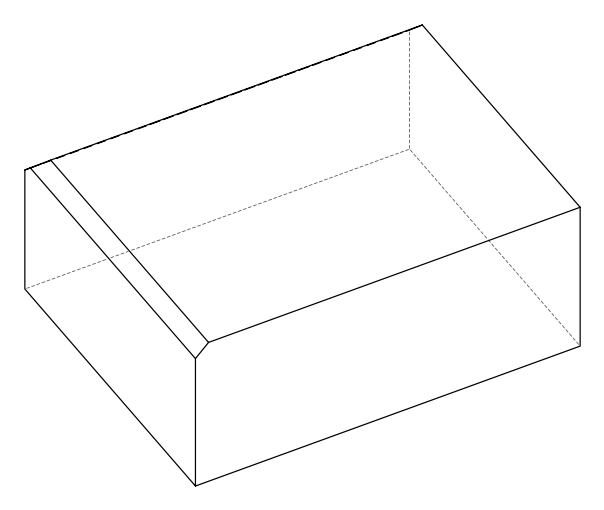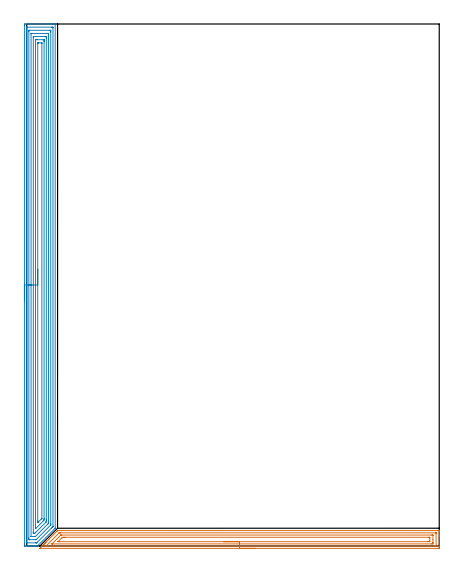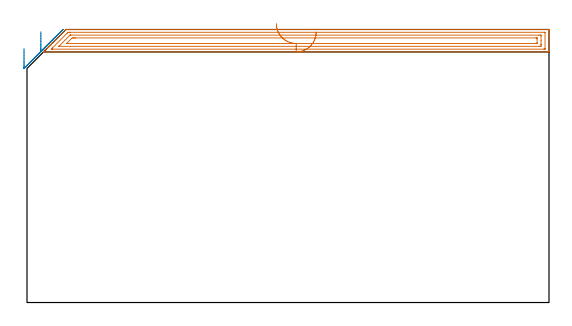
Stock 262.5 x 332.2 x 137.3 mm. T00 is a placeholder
(PLAN: 2 operations, 0 tool changes, 27 min)
(1 AREA_MILL | FG_CHAMFER_SURFACE | UGT0205_001 | 8.25 min | 16594 mm3)
(2 AREA_MILL_1 | FG_CHAMFER_SURFACE_1 | UGT0205_001 | 18.8 min | 62962 mm3)
(TOOL UGT0205_001 | Chamfer Mill 20 x 3 x 45 deg. | D20 FL50 Z2)
(OP 1 AREA_MILL)
G17 G21 G94 G90
T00 M6
G54
G17 G0 G90 X145.4 Y-1.5 S1061 M3
G43 Z147.3 H0
Z136.
G94 G1 X145.362 Z135.128 F250.
X145.248 Z134.264
X145.059 Z133.412
X144.797 Z132.58
X144.463 Z131.774
X144.06 Z131.
X143.592 Z130.264
X143.06 Z129.572
X142.471 Z128.929
X141.828 Z128.34
X141.136 Z127.809
X140.4 Z127.34
X139.626 Z126.937
X138.82 Z126.603
X137.988 Z126.341
X137.137 Z126.152
X136.272 Z126.038
X135.4 Z126.
X8.478
X8.309 Y-1.496 Z126.004
X8.307 Y-1.493 Z126.006
X9.372 Y-0.428 Z127.071
X10.149 Y0.35 Z127.848
X10.265 Y0.467 Z127.963
X10.441 Y0.642 Z128.14
X10.712 Y0.913 Z128.411
X10.878 Y1.081 Z128.575
X11.041 Y1.242 Z128.74
X11.159 Y1.36 Z128.858
X11.317 Y1.519 Z129.014
X11.471 Y1.672 Z129.17
X11.606 Y1.807 Z129.305
X11.755 Y1.958 Z129.453
X11.901 Y2.102 Z129.6
X12.053 Y2.254 Z129.752
X12.194 Y2.396 Z129.892
X12.332 Y2.533 Z130.03
X12.5 Y2.701 Z130.199
X14.288 Y4.489 Z131.986
X16.969 Y7.169 Z134.669
X19.265 Y9.465 Z136.965
X19.572 Y9.77 Z137.268
X19.606 Y9.795 Z137.291
X19.65 Y9.8 Z137.3
X262.322
X262.49 Y9.798 Z137.289
X262.497 Y9.648 Z137.141
X262.5 Y9.491 Z136.991
Y9.232 Z136.731
Y8.535 Z136.029
Y7.309 Z134.806
Y6.781 Z134.275
Y6.168 Z133.663
Y-1.112 Z126.386
X262.497 Y-1.379 Z126.118
X262.49 Y-1.492 Z126.006
X262.375 Y-1.499 Z125.999
X261.875 Y-1.5 Z126.
X135.4
Y-0.086 Z127.414
X12.974 Y-0.085 Z127.415
X12.5 Y-0.082 Z127.418
X12.341 Y-0.079 Z127.421
X12.191 Y-0.07 Z127.43
X12.258 Y0.002 Z127.502
X12.341 Y0.089 Z127.589
X12.5 Y0.25 Z127.75
X12.698 Y0.448 Z127.948
X20.223 Y7.972 Z135.472
X20.544 Y8.29 Z135.79
X20.631 Y8.369 Z135.869
X20.703 Y8.379 Z135.879
X21.438 Y8.385 Z135.885
X21.59
X260.088
X260.241 Y8.384 Z135.884
X260.445 Y8.38 Z135.88
X260.488 Y8.379 Z135.879
X260.493 Y8.35 Z135.85
X260.496 Y8.317 Z135.817
X260.499 Y8.131 Z135.631
X260.5 Y0.238 Z127.738
X260.498 Y0.103 Z127.603
X260.494 Y-0.005 Z127.495
X260.49 Y-0.071 Z127.429
X260.457 Y-0.079 Z127.421
X260.088 Y-0.084 Z127.416
X259.935 Y-0.085 Z127.415
X135.4 Y-0.086 Z127.414
Y1.328 Z128.828
X16.269 Y1.329 Z128.829
X16.105 Y1.33 Z128.83
X16.075 Y1.332 Z128.832
X16.051 Y1.335 Z128.835
X16.062 Y1.354 Z128.854
X16.075 Y1.374 Z128.874
X16.148 Y1.448 Z128.948
X16.218 Y1.519 Z129.019
X21.48 Y6.781 Z134.281
X21.653 Y6.945 Z134.445
X21.669 Y6.959 Z134.459
X21.711 Y6.964 Z134.464
X21.814 Y6.969 Z134.469
X21.943 Y6.971 Z134.471
X257.406
X258.107 Y6.97 Z134.47
X258.3 Y6.968 Z134.468
X258.485 Y6.965 Z134.465
X258.493 Y6.781 Z134.281
X258.498 Y6.586 Z134.086
X258.5 Y4.15 Z131.65
Y2.396 Z129.896
X258.499 Y2.201 Z129.701
X258.491 Y1.519 Z129.019
X258.487 Y1.336 Z128.836
X258.3 Y1.333 Z128.833
X257.6 Y1.329 Z128.829
X135.4 Y1.328 Z128.828
Y2.743 Z130.243
X20.544
X20.19 Y2.744 Z130.244
X20.034 Y2.746 Z130.246
X19.946 Y2.75 Z130.25
X19.913 Y2.753 Z130.253
X19.934 Y2.778 Z130.278
X19.973 Y2.821 Z130.321
X20.04 Y2.891 Z130.391
X22.332 Y5.182 Z132.682
X22.702 Y5.541 Z133.041
X23.226 Y5.55 Z133.05
X23.582 Y5.555 Z133.055
X24.12 Y5.557 Z133.057
X24.473
X255.972
X256.354 Y5.555 Z133.055
X256.421 Y5.554 Z133.054
X256.485 Y5.551 Z133.051
X256.49 Y5.458 Z132.958
X256.5 Y5.039 Z132.539
Y3.285 Z130.785
X256.49 Y2.841 Z130.341
X256.475 Y2.75 Z130.25
X256.339 Y2.747 Z130.247
X256.158 Y2.744 Z130.244
X255.619 Y2.743 Z130.243
X255.265
X135.4
X134.528 Z130.281
X133.664 Z130.395
X132.812 Z130.583
X131.98 Z130.846
X131.174 Z131.18
X130.4 Z131.582
X129.664 Z132.051
X128.972 Z132.582
X128.329 Z133.172
X127.74 Z133.815
X127.209 Z134.507
X126.74 Z135.243
X126.337 Z136.017
X126.003 Z136.822
X125.741 Z137.654
X125.552 Z138.506
X125.438 Z139.371
X125.4 Z140.243
G0 Z147.3
M5
M2
(OP 2 AREA_MILL_1)
G17 G21 G94 G90
T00 M6
G54
G17 G0 G90 X-1.5 Y156.1 S1061 M3
G43 Z147.3 H0
Z127.7
G94 G1 Y156.138 Z126.828 F250.
Y156.252 Z125.963
Y156.441 Z125.112
Y156.703 Z124.28
Y157.037 Z123.474
Y157.44 Z122.7
Y157.908 Z121.964
Y158.44 Z121.272
Y159.029 Z120.629
Y159.672 Z120.04
Y160.364 Z119.508
Y161.1 Z119.04
Y161.874 Z118.637
Y162.68 Z118.303
Y163.512 Z118.041
Y164.363 Z117.852
Y165.228 Z117.738
Y166.1 Z117.7
Y331.183
X-1.499 Y331.567 Z117.701
X-1.494 Y332.071 Z117.704
X-1.492 Y332.191 Z117.706
X-0.995 Y332.2 Z118.202
X14.313 Z133.509
X16.71 Z135.905
X17.445 Z136.645
X17.681 Z136.881
X18.075 Y332.192 Z137.267
X18.097 Y332.19 Z137.288
X18.1 Y332.014 Z137.3
Y11.366
X18.094 Y11.305 Z137.291
X18.074 Y11.274 Z137.273
X6.972 Y0.172 Z126.171
X6.808 Y0.005 Z126.001
X6.79 Y0.001 Z125.982
X6.604 Y0. Z125.804
X5.937 Z125.137
X5.202 Z124.397
X3.949 Z123.146
X2.312 Z121.508
X-0.995 Y0.001 Z118.202
X-1.212 Y0.004 Z117.985
X-1.492 Y0.009 Z117.706
X-1.494 Y0.129 Z117.704
X-1.498 Y0.633 Z117.702
X-1.5 Y1.143 Z117.7
Y166.1
X-0.086 Z119.114
X-0.085 Y330.104 Z119.115
X-0.084 Y330.159 Z119.116
X-0.082 Y330.184 Z119.118
X-0.08 Y330.19 Z119.12
X-0.059 Y330.192 Z119.141
X0.359 Y330.199 Z119.559
X15.825 Y330.2 Z135.025
X16.294 Y330.199 Z135.494
X16.554 Y330.193 Z135.754
X16.678 Y330.19 Z135.878
X16.685 Y329.803 Z135.885
Y329.778
Y12.72
X16.684 Y12.502 Z135.884
X16.681 Y12.394 Z135.881
X16.679 Y12.344 Z135.879
X16.656 Y12.315 Z135.856
X16.608 Y12.26 Z135.808
X16.215 Y11.866 Z135.415
X15.825 Y11.474 Z135.025
X6.772 Y2.422 Z125.972
X6.425 Y2.08 Z125.625
X6.376 Y2.035 Z125.576
X6.346 Y2.01 Z125.546
X6.295 Y2.008 Z125.495
X6.087 Y2.003 Z125.287
X5.619 Y2. Z124.819
X0.306 Y2.001 Z119.506
X0.046 Y2.006 Z119.246
X-0.078 Y2.01 Z119.122
X-0.085 Y2.397 Z119.115
X-0.086 Y2.422 Z119.114
Y166.1
X1.328 Z120.528
X1.329 Y327.43 Z120.529
X1.331 Y327.989 Z120.531
X1.333 Y328.156 Z120.533
X1.335 Y328.189 Z120.535
X1.383 Y328.194 Z120.583
X1.453 Y328.199 Z120.653
X14.731 Z133.931
X14.939 Y328.196 Z134.139
X15.148 Y328.19 Z134.348
X15.265 Y328.181 Z134.465
X15.268 Y328.101 Z134.468
X15.27 Y327.989 Z134.47
X15.271 Y327.654 Z134.471
Y327.095
Y14.049
X15.269 Y13.716 Z134.469
X15.264 Y13.435 Z134.464
X15.26 Y13.371 Z134.46
X15.208 Y13.315 Z134.408
X15.055 Y13.155 Z134.255
X6.087 Y4.187 Z125.287
X5.912 Y4.023 Z125.112
X5.748 Y4.01 Z124.948
X5.409 Y4.001 Z124.609
X1.869 Y4. Z121.069
X1.661 Y4.004 Z120.861
X1.452 Y4.01 Z120.652
X1.335 Y4.019 Z120.535
X1.332 Y4.099 Z120.532
X1.33 Y4.211 Z120.53
X1.329 Y4.546 Z120.529
X1.328 Y5.105 Z120.528
Y166.1
X2.743 Z121.943
Y326.001
X2.744 Y326.101 Z121.944
X2.747 Y326.161 Z121.947
X2.749 Y326.187 Z121.949
X2.768 Y326.19 Z121.968
X2.989 Y326.195 Z122.189
X3.431 Y326.2 Z122.631
X13.169 Z132.369
X13.611 Y326.195 Z132.811
X13.831 Y326.19 Z133.031
X13.851 Y326.188 Z133.051
X13.853 Y326.171 Z133.053
X13.856 Y326.131 Z133.056
X13.857 Y326.074 Z133.057
Y15.143
X13.856 Y14.944 Z133.056
X13.853 Y14.596 Z133.053
X13.85 Y14.427 Z133.05
X13.773 Y14.333 Z132.973
X13.499 Y14.049 Z132.699
X13.334 Y13.883 Z132.534
X13.169 Y13.717 Z132.369
X5.58 Y6.129 Z124.78
X5.51 Y6.062 Z124.71
X5.469 Y6.026 Z124.669
X5.448 Y6.01 Z124.648
X5.422 Y6.008 Z124.622
X5.202 Y6. Z124.402
X3.431 Z122.631
X2.989 Y6.005 Z122.189
X2.768 Y6.01 Z121.968
X2.749 Y6.012 Z121.949
X2.747 Y6.029 Z121.947
X2.744 Y6.069 Z121.944
X2.743 Y6.126 Z121.943
Y166.1
X4.157 Z123.357
Y323.678
X4.158 Y323.84 Z123.358
X4.163 Y324.161 Z123.363
X4.165 Y324.192 Z123.365
X4.17 Y324.194 Z123.37
X4.19 Y324.198 Z123.39
X4.232 Y324.199 Z123.432
X4.316 Y324.2 Z123.516
X11.608 Z130.808
X12.284 Y324.196 Z131.484
X12.38 Y324.194 Z131.58
X12.433 Y324.19 Z131.633
X12.437 Y324. Z131.637
X12.441 Y323.678 Z131.641
X12.443 Y323.517 Z131.643
Y323.356
Y16.571
X12.442 Y15.838 Z131.642
X12.44 Y15.68 Z131.64
X12.436 Y15.517 Z131.636
X12.428 Y15.438 Z131.628
X12.391 Y15.397 Z131.591
X12.284 Y15.285 Z131.484
X12.115 Y15.114 Z131.315
X11.946 Y14.944 Z131.146
X5.684 Y8.683 Z124.884
X5.44 Y8.442 Z124.64
X5.202 Y8.21 Z124.402
X4.986 Y8.006 Z124.186
X4.316 Y8.004 Z123.516
X4.22 Y8.006 Z123.42
X4.167 Y8.01 Z123.367
X4.163 Y8.2 Z123.363
X4.158 Y8.522 Z123.358
X4.157 Y8.683 Z123.357
Y8.844
Y166.1
X5.571 Z124.771
X5.572 Y321.728 Z124.772
X5.573 Y321.989 Z124.773
X5.576 Y322.119 Z124.776
X5.578 Y322.176 Z124.778
X5.628 Y322.192 Z124.828
X6.087 Y322.197 Z125.287
X6.506 Y322.199 Z125.706
X10.513 Z129.713
X10.936 Y322.196 Z130.136
X11.017 Y322.19 Z130.217
X11.022 Y322.109 Z130.222
X11.026 Y321.728 Z130.226
X11.028 Y321.208 Z130.228
X11.029 Y320.834 Z130.229
X11.028 Y17.627 Z130.228
X11.027 Y17.108 Z130.227
X11.023 Y16.732 Z130.223
X11.019 Y16.479 Z130.219
X10.452 Y15.9 Z129.652
X5.792 Y11.241 Z124.992
X5.693 Y11.145 Z124.893
X5.627 Y11.084 Z124.827
X5.578 Y11.04 Z124.778
X5.576 Y11.091 Z124.776
X5.573 Y11.245 Z124.773
X5.572 Y11.366 Z124.772
X5.571 Y11.652 Z124.771
Y166.1
X6.985 Z126.185
Y319.94
X6.989 Y320.16 Z126.189
X6.991 Y320.184 Z126.191
X6.993 Y320.19 Z126.193
X7.033 Y320.193 Z126.233
X7.17 Y320.198 Z126.37
X7.342 Y320.199 Z126.542
X7.6 Y320.2 Z126.8
X9.37 Z128.57
X9.514 Y320.199 Z128.714
X9.546 Y320.198 Z128.746
X9.576 Y320.195 Z128.776
X9.603 Y320.191 Z128.803
X9.608 Y320.153 Z128.808
X9.614 Y319.953 Z128.814
Y319.94
Y17.641
Y17.627
X9.608 Y17.522 Z128.808
X9.527 Y17.435 Z128.727
X9.397 Y17.298 Z128.597
X9.233 Y17.131 Z128.433
X7.046 Y14.944 Z126.246
X7.021 Y14.921 Z126.221
X7.006 Y14.909 Z126.206
X7. Y14.907 Z126.2
X6.989 Y14.926 Z126.189
X6.988 Y14.944 Z126.188
X6.986 Y15.569 Z126.186
X6.985 Y15.825 Z126.185
Y166.1
Y166.972 Z126.223
Y167.836 Z126.337
Y168.688 Z126.526
Y169.52 Z126.788
Y170.326 Z127.122
Y171.1 Z127.525
Y171.836 Z127.994
Y172.528 Z128.525
Y173.171 Z129.114
Y173.76 Z129.757
Y174.291 Z130.449
Y174.76 Z131.185
Y175.163 Z131.959
Y175.497 Z132.765
Y175.759 Z133.597
Y175.948 Z134.449
Y176.062 Z135.314
Y176.1 Z136.185
G0 Z147.3
M5
M2
